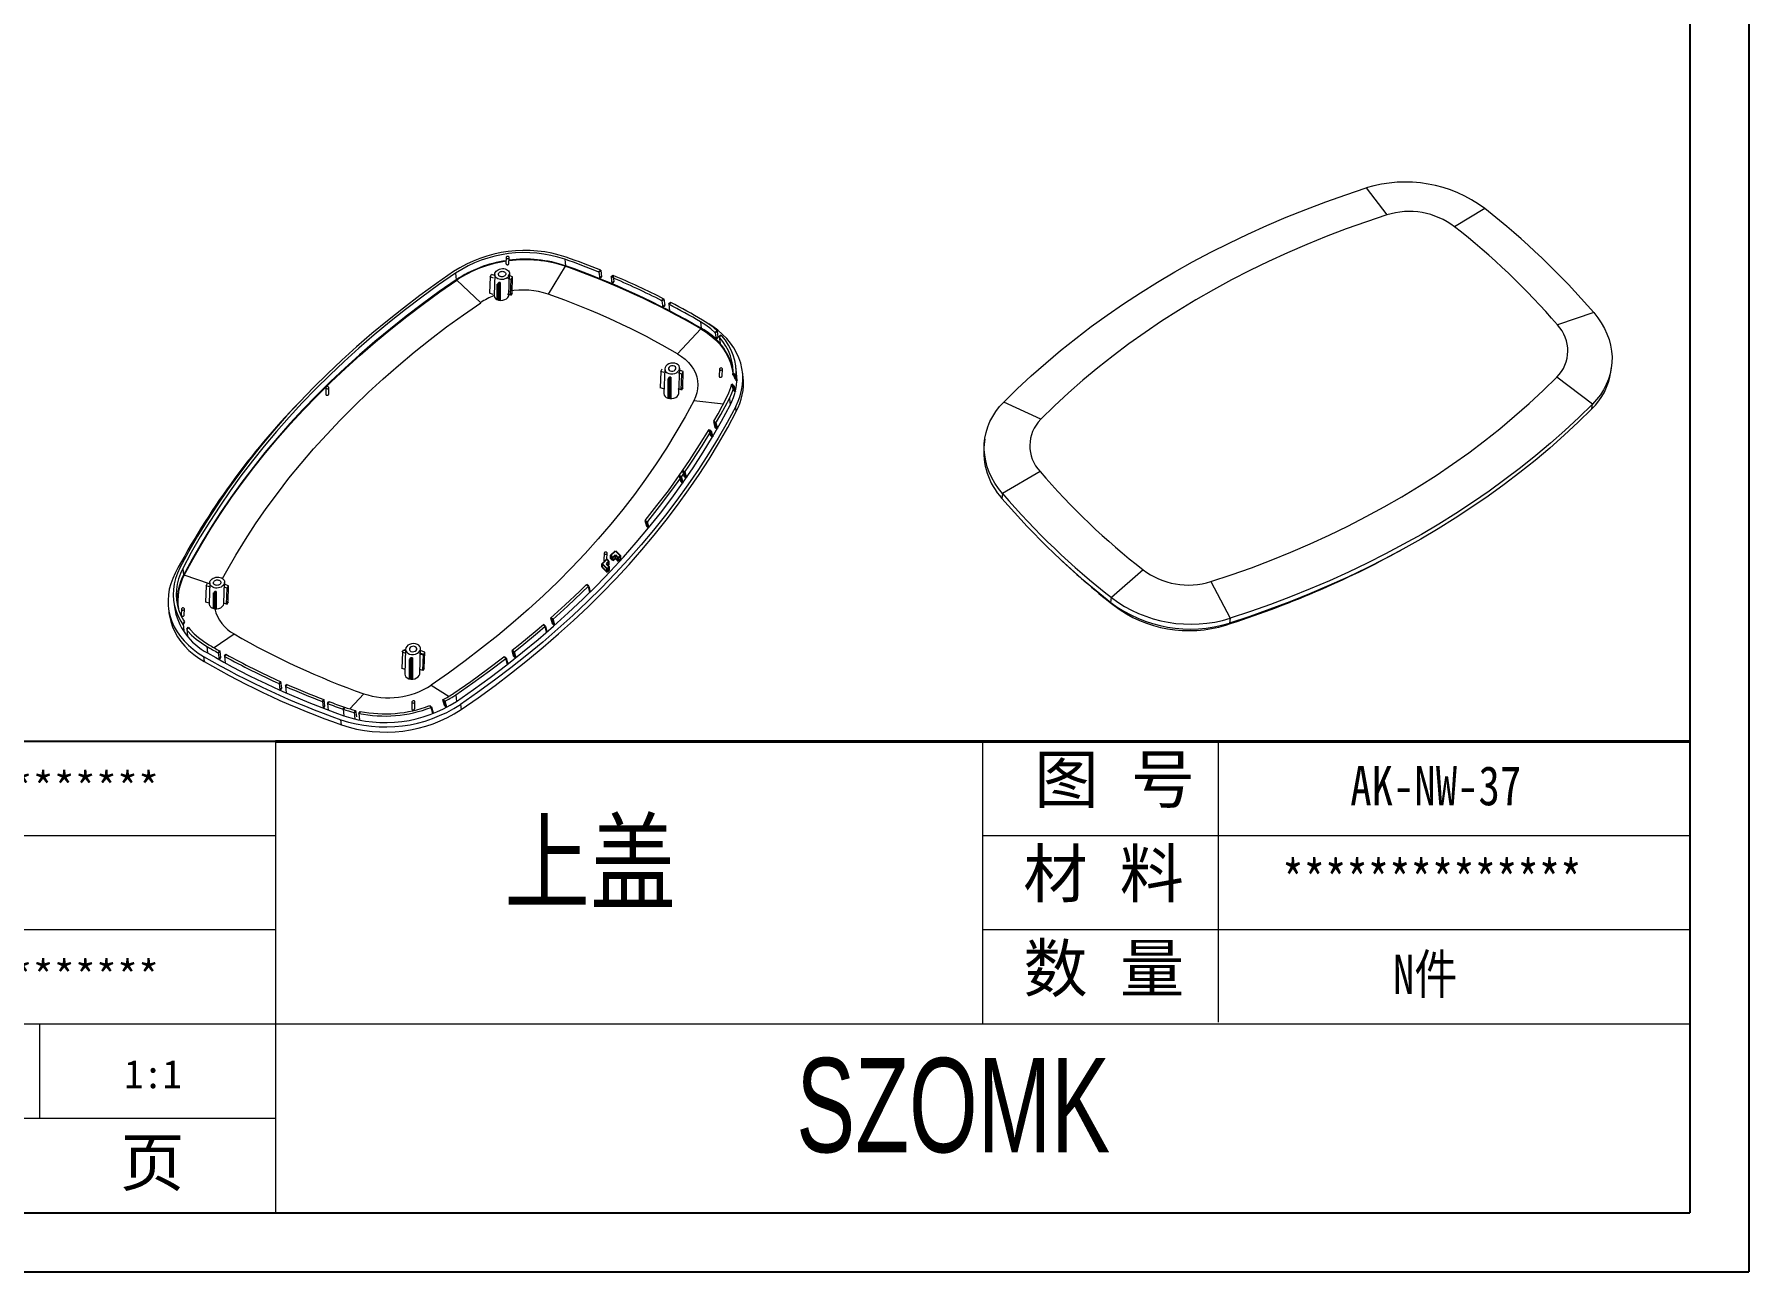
# Model space of a CAD drawing. Header units: inches. Extents: x 2104 to 4248, y 410 to 955.
# Drawn here: x 2402.1 to 2688.1, y 409.8 to 616.2 of the extents above; entities that cross this region are included whole.
import ezdxf

# ---------------------------------------------------------------- set-up
doc = ezdxf.new("R2010")
doc.units = ezdxf.units.IN
doc.layers.add('文字', color=81, linetype='Continuous')
doc.layers.add('粗实线', color=7, linetype='Continuous', lineweight=30)
doc.layers.add('细实线', color=3, linetype='Continuous', lineweight=9)
doc.styles.get("Standard").update_dxf_attribs({"font": 'txt', "bigfont": 'gbcbig.shx'})
doc.styles.add('宋体', font='', dxfattribs={"width": 0.8, "height": 3.5})
doc.styles.add('长仿宋', font='', dxfattribs={"width": 0.7, "height": 4})
doc.styles.get('宋体').set_extended_font_data('SimSun')
doc.styles.get('长仿宋').set_extended_font_data('SimSun')

msp = doc.modelspace()

# ---------------------------------------------------------------- linework, layer by layer
for p, q in [((2688.052, 822.657), (2688.052, 409.797)), ((2678.222, 812.827), (2678.222, 419.627)), ((2479.618, 574.813), (2479.379, 574.557)), ((2479.818, 574.813), (2479.579, 574.557)), ((2479.618, 574.813), (2479.818, 574.813)), ((2479.818, 571.894), (2479.818, 574.813)), ((2496.27, 576.557), (2496.599, 576.848)), ((2496.393, 575.498), (2496.722, 575.789)), ((2498.302, 575.717), (2498.63, 576.008)), ((2498.425, 574.658), (2498.753, 574.949)), ((2479.379, 571.948), (2479.379, 574.557)), ((2479.379, 574.557), (2479.579, 574.557)), ((2479.579, 571.897), (2479.579, 574.557)), ((2481.543, 572.687), (2481.776, 573.112)), ((2506.791, 571.769), (2507.119, 572.06)), ((2506.914, 570.709), (2507.242, 571)), ((2507.927, 571.184), (2508.256, 571.475)), ((2515.675, 566.437), (2516.004, 566.728)), ((2515.798, 565.378), (2516.127, 565.669)), ((2516.347, 565.733), (2516.675, 566.024)), ((2508.091, 559.028), (2507.851, 558.771)), ((2507.851, 555.497), (2507.851, 558.771)), ((2507.851, 558.771), (2508.051, 558.771)), ((2508.291, 559.028), (2508.051, 558.771)), ((2508.051, 555.456), (2508.051, 558.771)), ((2508.091, 559.028), (2508.291, 559.028)), ((2508.291, 555.444), (2508.291, 559.028)), ((2518.424, 557.891), (2518.709, 556.892)), ((2518.451, 557.862), (2518.746, 557.564)), ((2518.644, 559.635), (2519.009, 559.397)), ((2518.644, 559.635), (2518.972, 558.725)), ((2519.009, 559.397), (2519.264, 558.429)), ((2519.264, 558.429), (2519.057, 558.638)), ((2510.016, 556.901), (2510.249, 557.326)), ((2519.002, 556.596), (2518.709, 556.892)), ((2518.746, 557.564), (2519.002, 556.596)), ((2514.645, 550.307), (2514.94, 550.009)), ((2514.648, 550.305), (2514.903, 549.337)), ((2515.196, 549.041), (2514.903, 549.337)), ((2514.94, 550.009), (2515.196, 549.041)), ((2515.426, 551.668), (2515.725, 551.366)), ((2515.432, 551.661), (2515.688, 550.694)), ((2515.98, 550.398), (2515.688, 550.694)), ((2515.725, 551.366), (2515.98, 550.398)), ((2510.26, 543.468), (2510.555, 543.169)), ((2510.263, 543.465), (2510.518, 542.498)), ((2509.685, 542.626), (2509.98, 542.328)), ((2509.688, 542.624), (2509.944, 541.656)), ((2510.236, 541.36), (2509.944, 541.656)), ((2509.98, 542.328), (2510.236, 541.36)), ((2510.811, 542.202), (2510.518, 542.498)), ((2510.555, 543.169), (2510.811, 542.202)), ((2503.993, 535.132), (2504.288, 534.833)), ((2503.995, 535.129), (2504.251, 534.162)), ((2504.288, 534.833), (2504.543, 533.866)), ((2504.543, 533.866), (2504.251, 534.162)), ((2498.258, 529.324), (2499.027, 530.083)), ((2498.258, 528.778), (2498.258, 529.324)), ((2498.258, 529.324), (2498.609, 528.968)), ((2498.609, 528.968), (2499.027, 529.372)), ((2499.027, 530.083), (2499.859, 529.24)), ((2499.027, 528.825), (2499.027, 529.372)), ((2499.027, 529.372), (2499.503, 528.889)), ((2499.503, 528.889), (2499.859, 529.24)), ((2499.859, 528.694), (2499.859, 529.24)), ((2496.801, 527.885), (2497.593, 528.667)), ((2496.801, 527.338), (2496.801, 527.885)), ((2497.634, 527.042), (2496.801, 527.885)), ((2496.801, 527.338), (2497.634, 526.496)), ((2497.945, 528.312), (2497.508, 527.881)), ((2497.508, 527.881), (2497.989, 527.393)), ((2497.945, 528.312), (2497.593, 528.667)), ((2497.989, 527.393), (2497.634, 527.042)), ((2497.634, 526.496), (2497.634, 527.042)), ((2497.989, 526.847), (2497.634, 526.496)), ((2497.945, 527.765), (2497.781, 527.604)), ((2497.945, 527.765), (2497.945, 528.312)), ((2497.989, 526.847), (2497.989, 527.393)), ((2498.609, 528.422), (2498.258, 528.778)), ((2498.609, 528.422), (2498.609, 528.968)), ((2499.022, 528.83), (2498.609, 528.422)), ((2499.022, 528.83), (2499.503, 528.342)), ((2499.503, 528.342), (2499.503, 528.889)), ((2499.859, 528.694), (2499.503, 528.342)), ((2494.223, 524.442), (2494.223, 524.442)), ((2494.223, 524.442), (2494.518, 524.144)), ((2494.518, 524.144), (2494.773, 523.176)), ((2432.256, 523.285), (2432.017, 523.029)), ((2432.017, 520.419), (2432.017, 523.029)), ((2432.017, 523.029), (2432.217, 523.029)), ((2432.456, 523.285), (2432.217, 523.029)), ((2432.217, 520.369), (2432.217, 523.029)), ((2432.256, 523.285), (2432.456, 523.285)), ((2432.456, 520.366), (2432.456, 523.285)), ((2434.181, 521.159), (2434.414, 521.583)), ((2426.919, 517.865), (2427.163, 518.194)), ((2487.001, 517.8), (2487.295, 517.502)), ((2488.27, 518.898), (2488.565, 518.599)), ((2488.273, 518.895), (2488.528, 517.927)), ((2488.82, 517.631), (2488.528, 517.927)), ((2488.565, 518.599), (2488.82, 517.631)), ((2427.544, 516.989), (2427.788, 517.319)), ((2487.295, 517.502), (2487.551, 516.534)), ((2432.781, 513.044), (2433.025, 513.373)), ((2432.906, 511.965), (2433.151, 512.295)), ((2433.816, 512.471), (2434.061, 512.801)), ((2463.714, 513.566), (2464.026, 513.464)), ((2464.984, 512.203), (2464.744, 511.946)), ((2464.744, 508.679), (2464.744, 511.946)), ((2464.744, 511.946), (2464.944, 511.946)), ((2465.184, 512.203), (2464.944, 511.946)), ((2464.944, 508.649), (2464.944, 511.946)), ((2464.984, 512.203), (2465.184, 512.203)), ((2465.184, 508.65), (2465.184, 512.203)), ((2466.992, 512.722), (2466.354, 512.916)), ((2480.46, 512.433), (2480.755, 512.135)), ((2480.755, 512.135), (2481.01, 511.167)), ((2481.794, 513.49), (2482.089, 513.192)), ((2481.796, 513.488), (2482.052, 512.52)), ((2482.344, 512.224), (2482.052, 512.52)), ((2482.089, 513.192), (2482.344, 512.224)), ((2466.909, 510.076), (2467.142, 510.501)), ((2442.946, 507.919), (2443.191, 508.248)), ((2443.072, 506.84), (2443.316, 507.17)), ((2443.971, 507.461), (2444.216, 507.791)), ((2450.144, 504.917), (2450.389, 505.247)), ((2450.27, 503.838), (2450.514, 504.168)), ((2450.98, 504.6), (2451.224, 504.93)), ((2453.594, 503.641), (2453.839, 503.971)), ((2455.46, 503.113), (2455.704, 503.442)), ((2468.007, 504.258), (2468.302, 503.96)), ((2468.302, 503.96), (2468.557, 502.992)), ((2470.248, 505.269), (2470.543, 504.97)), ((2470.25, 505.266), (2470.506, 504.299)), ((2470.798, 504.003), (2470.506, 504.299)), ((2470.543, 504.97), (2470.798, 504.003)), ((2456.22, 502.946), (2456.465, 503.276)), ((2442.302, 498.267), (2324.342, 498.267)), ((2119.259, 419.627), (2678.222, 419.627)), ((2104.15, 409.797), (2688.052, 409.797))]:
    msp.add_line(p, q)
at = {"color": 7, "linetype": 'Continuous', "lineweight": 15}
for p, q in [((2624.248, 590.586), (2627.683, 586.096)), ((2644.039, 587.14), (2638.992, 584.127)), ((2480.8, 578.984), (2480.768, 577.99)), ((2481.266, 578.002), (2481.298, 579.003)), ((2490.587, 578.703), (2490.715, 577.606)), ((2472.359, 576.384), (2472.487, 575.287)), ((2472.568, 575.223), (2476.549, 571.451)), ((2478.123, 575.766), (2478.037, 573.033)), ((2478.888, 576.181), (2478.779, 572.702)), ((2481.27, 572.787), (2481.38, 576.276)), ((2481.543, 572.687), (2481.627, 575.333)), ((2481.776, 573.112), (2481.86, 575.758)), ((2490.654, 577.524), (2487.799, 572.882)), ((2496.27, 576.557), (2496.398, 575.46)), ((2496.594, 576.886), (2496.722, 575.789)), ((2498.302, 575.717), (2498.429, 574.62)), ((2498.626, 576.046), (2498.753, 574.949)), ((2478.783, 572.702), (2478.78, 572.626)), ((2507.115, 572.097), (2507.242, 571)), ((2506.791, 571.769), (2506.918, 570.672)), ((2507.927, 571.184), (2508.055, 570.087)), ((2662.201, 569.792), (2656.153, 567.735)), ((2513.27, 567.103), (2509.406, 562.926)), ((2513.224, 568.272), (2513.352, 567.175)), ((2515.675, 566.437), (2515.803, 565.34)), ((2515.999, 566.766), (2516.127, 565.669)), ((2516.347, 565.733), (2516.474, 564.636)), ((2509.611, 556.392), (2509.741, 560.519)), ((2519.225, 559.771), (2519.098, 560.868)), ((2665.053, 559.904), (2665.164, 560.713)), ((2506.595, 559.98), (2506.509, 557.247)), ((2507.249, 560.426), (2507.119, 556.299)), ((2510.016, 556.901), (2510.099, 559.548)), ((2510.249, 557.326), (2510.332, 559.972)), ((2516.368, 560.37), (2516.33, 559.175)), ((2516.83, 559.248), (2516.866, 560.389)), ((2520.318, 559.029), (2520.219, 559.886)), ((2661.994, 554.529), (2656.035, 559.013)), ((2450.735, 557.26), (2450.702, 556.218)), ((2451.199, 556.195), (2451.233, 557.278)), ((2518.028, 555.447), (2518.155, 554.35)), ((2569.984, 552), (2563.801, 554.866)), ((2519.183, 553.279), (2519.084, 554.137)), ((2661.882, 553.72), (2661.994, 554.529)), ((2560.631, 548.682), (2560.519, 547.873)), ((2569.866, 543.278), (2563.594, 539.603)), ((2563.594, 539.603), (2563.483, 538.794)), ((2497.131, 529.653), (2497.094, 528.492)), ((2497.597, 528.663), (2497.629, 529.672)), ((2426.862, 527.121), (2426.99, 526.024)), ((2587.026, 526.886), (2581.756, 522.254)), ((2430.76, 524.237), (2430.674, 521.504)), ((2431.348, 524.706), (2431.241, 521.307)), ((2433.73, 521.312), (2433.84, 524.801)), ((2434.181, 521.159), (2434.264, 523.805)), ((2434.414, 521.583), (2434.497, 524.229)), ((2598.336, 524.917), (2601.548, 518.809)), ((2424.462, 520.593), (2424.562, 519.736)), ((2425.328, 521.806), (2425.456, 520.709)), ((2581.644, 521.445), (2581.756, 522.254)), ((2426.633, 520.334), (2426.603, 519.362)), ((2426.919, 517.865), (2427.046, 516.768)), ((2427.099, 519.33), (2427.132, 520.353)), ((2601.548, 518.809), (2601.436, 518)), ((2427.544, 516.989), (2427.671, 515.892)), ((2430.343, 512.432), (2430.443, 511.575)), ((2430.873, 514.111), (2431, 513.014)), ((2432.781, 513.044), (2432.908, 511.946)), ((2433.024, 513.384), (2433.152, 512.287)), ((2433.816, 512.471), (2433.944, 511.374)), ((2463.488, 513.155), (2463.402, 510.422)), ((2464.031, 513.631), (2463.901, 509.504)), ((2466.393, 509.597), (2466.523, 513.724)), ((2466.909, 510.076), (2466.992, 512.722)), ((2467.142, 510.501), (2467.225, 513.147)), ((2442.946, 507.919), (2443.074, 506.822)), ((2443.189, 508.259), (2443.317, 507.162)), ((2443.971, 507.461), (2444.099, 506.364)), ((2450.144, 504.917), (2450.272, 503.82)), ((2450.387, 505.257), (2450.515, 504.16)), ((2450.98, 504.6), (2451.107, 503.503)), ((2453.594, 503.641), (2453.722, 502.544)), ((2455.698, 503.446), (2455.826, 502.349)), ((2465.083, 504.84), (2465.046, 503.665)), ((2465.545, 503.698), (2465.581, 504.859)), ((2472.391, 506.033), (2472.519, 504.936)), ((2473.169, 504.422), (2473.269, 503.564)), ((2453.332, 501.027), (2453.233, 501.885)), ((2455.46, 503.113), (2455.587, 502.015)), ((2456.22, 502.946), (2456.348, 501.849))]:
    msp.add_line(p, q, dxfattribs=at)
at = {"color": 8, "linetype": 'Continuous', "lineweight": 15}
for p, q in [((2478.705, 575.563), (2478.123, 575.766)), ((2478.931, 575.974), (2478.348, 576.177)), ((2481.627, 575.333), (2481.044, 575.536)), ((2481.86, 575.758), (2481.117, 576.016)), ((2478.627, 572.844), (2478.044, 573.046)), ((2481.543, 572.687), (2481.018, 572.87)), ((2507.177, 559.778), (2506.595, 559.98)), ((2510.099, 559.548), (2509.516, 559.75)), ((2510.332, 559.972), (2509.589, 560.23)), ((2507.099, 557.058), (2506.516, 557.261)), ((2510.016, 556.901), (2509.49, 557.084)), ((2517.029, 554.542), (2512.085, 555.075)), ((2431.343, 524.524), (2427.105, 525.997)), ((2431.343, 524.035), (2430.76, 524.237)), ((2434.264, 523.805), (2433.739, 523.987)), ((2434.497, 524.229), (2433.755, 524.487)), ((2431.264, 521.315), (2430.681, 521.518)), ((2434.181, 521.159), (2433.656, 521.341)), ((2582.189, 520.919), (2582.204, 521.023)), ((2600.85, 517.671), (2600.872, 517.829)), ((2435.434, 516.182), (2432.12, 513.872)), ((2464.071, 512.952), (2463.488, 513.155)), ((2467.225, 513.147), (2466.482, 513.405)), ((2463.992, 510.233), (2463.409, 510.435)), ((2466.909, 510.076), (2466.383, 510.259)), ((2457.041, 506.226), (2454.703, 503.689)), ((2468.292, 507.658), (2471.276, 505.783))]:
    msp.add_line(p, q, dxfattribs=at)
at = {"color": 7, "linetype": 'Continuous', "lineweight": 15, "flags": 128}
for points in [[(2563.801, 554.866), (2566.061, 557.081), (2568.392, 559.252), (2570.792, 561.377), (2573.26, 563.454), (2575.796, 565.484), (2578.397, 567.464), (2581.062, 569.393), (2583.79, 571.272), (2586.579, 573.097), (2589.428, 574.87), (2592.335, 576.587), (2595.298, 578.25), (2598.317, 579.856), (2601.389, 581.406), (2604.513, 582.897), (2607.687, 584.329), (2610.91, 585.703), (2614.179, 587.015), (2617.493, 588.267), (2620.85, 589.458), (2624.248, 590.586)], [(2627.683, 586.096), (2624.278, 584.964), (2620.917, 583.766), (2617.601, 582.504), (2614.332, 581.177), (2611.113, 579.788), (2607.946, 578.335), (2604.831, 576.822), (2601.772, 575.248), (2598.77, 573.613), (2595.826, 571.921), (2592.943, 570.17), (2590.122, 568.363), (2587.364, 566.5), (2584.673, 564.583), (2582.048, 562.612), (2579.492, 560.589), (2577.006, 558.515), (2574.592, 556.392), (2572.251, 554.219), (2569.984, 552)], [(2481.193, 579.15), (2481.104, 579.173), (2481.007, 579.17), (2480.916, 579.14), (2480.846, 579.087), (2480.806, 579.02), (2480.803, 578.949), (2480.838, 578.885), (2480.905, 578.838), (2480.994, 578.814), (2481.091, 578.817), (2481.182, 578.847), (2481.252, 578.9), (2481.292, 578.967), (2481.295, 579.038), (2481.26, 579.102), (2481.193, 579.15)], [(2472.034, 576.641), (2469.185, 574.657), (2466.396, 572.628), (2463.666, 570.556), (2460.999, 568.442), (2458.395, 566.287), (2455.856, 564.092), (2453.383, 561.858), (2450.978, 559.587), (2448.642, 557.28), (2446.376, 554.937), (2444.181, 552.56), (2442.059, 550.151), (2440.01, 547.711), (2438.037, 545.241), (2436.139, 542.743), (2434.318, 540.217), (2432.574, 537.665), (2430.91, 535.089), (2429.325, 532.489), (2427.821, 529.868), (2426.398, 527.227)], [(2472.359, 576.384), (2469.519, 574.406), (2466.738, 572.383), (2464.017, 570.318), (2461.358, 568.21), (2458.762, 566.062), (2456.231, 563.873), (2453.765, 561.646), (2451.368, 559.382), (2449.038, 557.081), (2446.779, 554.746), (2444.591, 552.377), (2442.475, 549.975), (2440.433, 547.542), (2438.465, 545.08), (2436.573, 542.589), (2434.758, 540.071), (2433.02, 537.527), (2431.36, 534.958), (2429.78, 532.367), (2428.281, 529.754), (2426.862, 527.121)], [(2472.487, 575.287), (2469.647, 573.309), (2466.865, 571.286), (2464.144, 569.221), (2461.485, 567.113), (2458.889, 564.964), (2456.358, 562.776), (2453.893, 560.549), (2451.495, 558.285), (2449.166, 555.984), (2446.907, 553.649), (2444.719, 551.279), (2442.603, 548.878), (2440.561, 546.445), (2438.593, 543.983), (2436.701, 541.492), (2434.885, 538.973), (2433.147, 536.429), (2431.488, 533.861), (2429.908, 531.27), (2428.408, 528.657), (2426.99, 526.024)], [(2427.105, 525.997), (2428.523, 528.628), (2430.021, 531.239), (2431.6, 533.829), (2433.258, 536.395), (2434.994, 538.937), (2436.809, 541.453), (2438.699, 543.942), (2440.666, 546.403), (2442.706, 548.834), (2444.82, 551.234), (2447.007, 553.601), (2449.264, 555.935), (2451.592, 558.234), (2453.988, 560.496), (2456.451, 562.722), (2458.98, 564.908), (2461.574, 567.055), (2464.231, 569.161), (2466.95, 571.225), (2469.73, 573.246), (2472.568, 575.223)], [(2478.115, 575.752), (2478.348, 576.177)], [(2481.627, 575.333), (2481.86, 575.758)], [(2478.78, 572.626), (2478.847, 572.379), (2479.007, 572.161), (2479.248, 571.988), (2479.551, 571.876), (2479.891, 571.832), (2480.242, 571.86), (2480.576, 571.958), (2480.865, 572.118), (2481.088, 572.328), (2481.227, 572.57), (2481.27, 572.789)], [(2433.489, 525.415), (2434.191, 526.694), (2435.713, 529.333), (2437.32, 531.949), (2439.011, 534.541), (2440.785, 537.106), (2442.641, 539.644), (2444.579, 542.152), (2446.596, 544.63), (2448.692, 547.075), (2450.865, 549.487), (2453.114, 551.864), (2455.438, 554.204), (2457.836, 556.507), (2460.305, 558.77), (2462.845, 560.992), (2465.454, 563.173), (2468.131, 565.31), (2470.873, 567.403), (2473.679, 569.45), (2476.549, 571.451)], [(2662.201, 569.792), (2662.873, 568.944), (2663.467, 568.067), (2663.98, 567.164), (2664.409, 566.24), (2664.753, 565.299), (2665.009, 564.348), (2665.176, 563.39), (2665.253, 562.43), (2665.24, 561.474), (2665.137, 560.526), (2664.944, 559.592), (2664.663, 558.676), (2664.294, 557.782), (2663.841, 556.917), (2663.304, 556.083), (2662.688, 555.286), (2661.994, 554.529)], [(2515.675, 566.437), (2514.928, 567.097), (2514.109, 567.71), (2513.224, 568.272)], [(2513.27, 567.103), (2514.148, 566.545), (2514.961, 565.937), (2515.702, 565.282), (2516.368, 564.583), (2516.955, 563.846), (2517.46, 563.073), (2517.879, 562.27), (2518.211, 561.441), (2518.452, 560.591), (2518.602, 559.725), (2518.634, 559.385)], [(2516.08, 566.671), (2515.31, 567.352), (2514.466, 567.984), (2513.553, 568.563)], [(2519.084, 554.137), (2519.498, 555.022), (2519.826, 555.922), (2520.066, 556.832), (2520.217, 557.748), (2520.279, 558.664), (2520.249, 559.576), (2520.13, 560.479), (2519.921, 561.368), (2519.624, 562.24), (2519.24, 563.089), (2518.771, 563.91), (2518.219, 564.701), (2517.588, 565.456), (2516.88, 566.172), (2516.1, 566.845), (2515.251, 567.471), (2514.588, 567.898)], [(2518.634, 559.385), (2518.656, 559.954), (2518.598, 560.837), (2518.447, 561.709), (2518.203, 562.566), (2517.869, 563.401), (2517.447, 564.211), (2516.938, 564.99), (2516.347, 565.733)], [(2519.111, 559.011), (2519.119, 559.068), (2519.155, 559.985), (2519.094, 560.896), (2518.938, 561.795), (2518.687, 562.679), (2518.343, 563.54), (2517.907, 564.375), (2517.383, 565.178), (2516.773, 565.945), (2516.672, 566.05)], [(2509.215, 561.253), (2508.914, 561.35), (2508.582, 561.382), (2508.244, 561.347), (2507.924, 561.247), (2507.646, 561.09), (2507.431, 560.887), (2507.296, 560.653), (2507.249, 560.406), (2507.295, 560.163), (2507.429, 559.944), (2507.643, 559.764), (2507.92, 559.636), (2508.239, 559.571), (2508.578, 559.572), (2508.91, 559.64), (2509.212, 559.77), (2509.46, 559.952), (2509.637, 560.173), (2509.729, 560.415), (2509.73, 560.663), (2509.639, 560.896), (2509.463, 561.097), (2509.215, 561.253)], [(2508.855, 560.863), (2508.633, 560.923), (2508.39, 560.914), (2508.163, 560.838), (2507.987, 560.707), (2507.887, 560.54), (2507.881, 560.363), (2507.968, 560.202), (2508.135, 560.083), (2508.357, 560.023), (2508.6, 560.031), (2508.827, 560.107), (2509.003, 560.238), (2509.102, 560.405), (2509.109, 560.583), (2509.022, 560.743), (2508.855, 560.863)], [(2509.406, 562.926), (2510.073, 562.495), (2510.677, 562.016), (2511.211, 561.495), (2511.673, 560.936), (2512.056, 560.343), (2512.359, 559.723), (2512.579, 559.08), (2512.713, 558.42), (2512.76, 557.749), (2512.72, 557.073), (2512.593, 556.398), (2512.381, 555.73), (2512.085, 555.075)], [(2516.761, 560.536), (2516.673, 560.56), (2516.575, 560.556), (2516.485, 560.526), (2516.414, 560.473), (2516.374, 560.406), (2516.372, 560.336), (2516.406, 560.271), (2516.473, 560.224), (2516.562, 560.2), (2516.659, 560.203), (2516.75, 560.233), (2516.821, 560.286), (2516.86, 560.353), (2516.863, 560.424), (2516.828, 560.488), (2516.761, 560.536)], [(2506.588, 559.967), (2506.821, 560.391)], [(2510.099, 559.548), (2510.332, 559.972)], [(2517.563, 555.553), (2517.963, 556.414), (2518.274, 557.289), (2518.424, 557.891)], [(2598.336, 524.917), (2601.741, 526.049), (2605.102, 527.247), (2608.418, 528.509), (2611.686, 529.836), (2614.905, 531.225), (2618.073, 532.677), (2621.187, 534.191), (2624.247, 535.765), (2627.249, 537.399), (2630.193, 539.092), (2633.076, 540.843), (2635.897, 542.65), (2638.654, 544.513), (2641.346, 546.43), (2643.971, 548.401), (2646.527, 550.424), (2649.013, 552.498), (2651.427, 554.621), (2653.768, 556.794), (2656.035, 559.013)], [(2451.128, 557.425), (2451.039, 557.449), (2450.942, 557.445), (2450.851, 557.415), (2450.781, 557.363), (2450.741, 557.296), (2450.738, 557.225), (2450.773, 557.161), (2450.84, 557.113), (2450.929, 557.089), (2451.026, 557.092), (2451.117, 557.123), (2451.187, 557.175), (2451.227, 557.242), (2451.23, 557.313), (2451.195, 557.377), (2451.128, 557.425)], [(2512.085, 555.075), (2510.649, 552.415), (2509.127, 549.775), (2507.52, 547.159), (2505.829, 544.568), (2504.055, 542.002), (2502.199, 539.465), (2500.262, 536.956), (2498.245, 534.479), (2496.149, 532.033), (2493.976, 529.621), (2491.726, 527.244), (2489.402, 524.904), (2487.005, 522.602), (2484.535, 520.339), (2481.995, 518.116), (2479.386, 515.935), (2476.71, 513.798), (2473.967, 511.705), (2471.161, 509.658), (2468.292, 507.658)], [(2507.119, 556.298), (2507.119, 556.279), (2507.165, 556.036), (2507.299, 555.817), (2507.513, 555.637), (2507.79, 555.509), (2508.109, 555.444), (2508.448, 555.445), (2508.78, 555.513), (2509.082, 555.643), (2509.33, 555.825), (2509.507, 556.046), (2509.599, 556.288), (2509.611, 556.393)], [(2515.426, 551.668), (2516.145, 552.92), (2517.563, 555.553)], [(2515.742, 551.302), (2516.605, 552.805), (2518.028, 555.447)], [(2518.028, 555.447), (2518.44, 556.334), (2518.761, 557.237), (2518.795, 557.377)], [(2563.594, 539.603), (2562.923, 540.45), (2562.329, 541.328), (2561.816, 542.231), (2561.386, 543.155), (2561.043, 544.095), (2560.787, 545.047), (2560.62, 546.005), (2560.542, 546.965), (2560.555, 547.921), (2560.659, 548.869), (2560.851, 549.803), (2561.133, 550.719), (2561.501, 551.612), (2561.955, 552.478), (2562.491, 553.312), (2563.108, 554.109), (2563.801, 554.866)], [(2472.519, 504.936), (2475.368, 506.92), (2478.158, 508.949), (2480.887, 511.02), (2483.554, 513.134), (2486.158, 515.29), (2488.697, 517.485), (2491.17, 519.718), (2493.575, 521.99), (2495.911, 524.297), (2498.177, 526.64), (2500.372, 529.016), (2502.494, 531.425), (2504.543, 533.866), (2506.517, 536.336), (2508.415, 538.834), (2510.236, 541.36), (2511.979, 543.912), (2513.643, 546.488), (2515.228, 549.087), (2516.732, 551.708), (2518.155, 554.35)], [(2519.084, 554.137), (2517.652, 551.479), (2516.139, 548.842), (2514.544, 546.227), (2512.87, 543.635), (2511.116, 541.068), (2509.284, 538.527), (2507.374, 536.013), (2505.388, 533.528), (2503.327, 531.073), (2501.192, 528.649), (2498.984, 526.258), (2496.704, 523.901), (2494.354, 521.579), (2491.934, 519.294), (2489.446, 517.047), (2486.892, 514.838), (2484.272, 512.67), (2481.588, 510.543), (2478.842, 508.459), (2476.035, 506.418), (2473.169, 504.422)], [(2473.269, 503.564), (2476.135, 505.561), (2478.942, 507.601), (2481.688, 509.686), (2484.371, 511.813), (2486.991, 513.981), (2489.546, 516.19), (2492.033, 518.437), (2494.453, 520.722), (2496.804, 523.044), (2499.084, 525.401), (2501.292, 527.792), (2503.427, 530.215), (2505.488, 532.67), (2507.474, 535.156), (2509.383, 537.669), (2511.216, 540.211), (2512.969, 542.778), (2514.644, 545.37), (2516.238, 547.985), (2517.752, 550.622), (2519.183, 553.279)], [(2661.882, 553.72), (2659.623, 551.504), (2657.292, 549.333), (2654.892, 547.209), (2652.423, 545.131), (2649.888, 543.102), (2647.287, 541.122), (2644.622, 539.192), (2641.894, 537.314), (2639.105, 535.488), (2636.256, 533.716), (2633.349, 531.998), (2630.385, 530.336), (2627.367, 528.729), (2624.294, 527.18), (2621.171, 525.689), (2617.996, 524.256), (2614.774, 522.883), (2611.505, 521.57), (2608.191, 520.318), (2604.834, 519.128), (2601.436, 518)], [(2661.994, 554.529), (2659.734, 552.313), (2657.404, 550.143), (2655.003, 548.018), (2652.535, 545.94), (2650, 543.911), (2647.399, 541.931), (2644.734, 540.001), (2642.006, 538.123), (2639.217, 536.297), (2636.368, 534.525), (2633.461, 532.807), (2630.497, 531.145), (2627.478, 529.538), (2624.406, 527.989), (2621.282, 526.498), (2618.108, 525.065), (2614.886, 523.692), (2611.617, 522.379), (2608.303, 521.127), (2604.946, 519.937), (2601.548, 518.809)], [(2503.993, 535.132), (2505.96, 537.594), (2507.853, 540.085), (2509.668, 542.603), (2511.406, 545.147), (2513.065, 547.716), (2514.645, 550.307)], [(2504.292, 534.816), (2504.415, 534.963), (2506.389, 537.433), (2508.287, 539.931), (2510.108, 542.457), (2511.851, 545.009), (2513.516, 547.585), (2514.956, 549.948)], [(2497.524, 529.819), (2497.435, 529.843), (2497.338, 529.839), (2497.247, 529.809), (2497.177, 529.756), (2497.137, 529.69), (2497.134, 529.619), (2497.169, 529.554), (2497.236, 529.507), (2497.325, 529.483), (2497.422, 529.486), (2497.513, 529.516), (2497.583, 529.569), (2497.623, 529.636), (2497.626, 529.707), (2497.591, 529.771), (2497.524, 529.819)], [(2425.597, 526.343), (2425.183, 525.458), (2424.855, 524.558), (2424.614, 523.648), (2424.463, 522.732), (2424.402, 521.816), (2424.431, 520.904), (2424.551, 520.001), (2424.76, 519.111), (2425.057, 518.24), (2425.441, 517.391), (2425.91, 516.569), (2426.462, 515.779), (2427.093, 515.024), (2427.801, 514.308), (2428.581, 513.635), (2429.43, 513.009), (2430.343, 512.432)], [(2426.398, 527.227), (2425.986, 526.34), (2425.665, 525.437), (2425.438, 524.524), (2425.307, 523.606), (2425.271, 522.689), (2425.331, 521.778), (2425.487, 520.879), (2425.738, 519.995), (2426.083, 519.134), (2426.518, 518.299), (2426.944, 517.647)], [(2426.862, 527.121), (2426.462, 526.26), (2426.152, 525.385), (2425.932, 524.499), (2425.804, 523.61), (2425.769, 522.72), (2425.828, 521.837), (2425.979, 520.964), (2426.223, 520.108), (2426.556, 519.273), (2426.979, 518.463), (2427.159, 518.188)], [(2430.753, 524.224), (2430.986, 524.648)], [(2434.264, 523.805), (2434.497, 524.229)], [(2488.195, 518.801), (2490.66, 521.028), (2493.058, 523.292), (2494.223, 524.442)], [(2488.395, 518.431), (2488.57, 518.582), (2491.042, 520.816), (2493.447, 523.087), (2494.518, 524.144)], [(2427.026, 520.499), (2426.938, 520.523), (2426.841, 520.52), (2426.75, 520.49), (2426.679, 520.437), (2426.639, 520.37), (2426.637, 520.299), (2426.672, 520.235), (2426.738, 520.188), (2426.827, 520.164), (2426.924, 520.167), (2427.015, 520.197), (2427.086, 520.25), (2427.125, 520.317), (2427.128, 520.388), (2427.093, 520.452), (2427.026, 520.499)], [(2432.181, 520.37), (2432.53, 520.362), (2432.876, 520.426), (2433.19, 520.557), (2433.449, 520.745), (2433.63, 520.973), (2433.721, 521.225), (2433.73, 521.314)], [(2424.562, 519.736), (2424.65, 519.144), (2424.859, 518.254), (2425.157, 517.383), (2425.541, 516.534), (2426.01, 515.712), (2426.562, 514.922), (2427.193, 514.167), (2427.9, 513.451), (2428.681, 512.778), (2429.53, 512.152), (2430.443, 511.575)], [(2481.803, 513.461), (2483.068, 514.464), (2485.664, 516.612), (2487.018, 517.783)], [(2427.56, 516.846), (2427.653, 516.729), (2428.345, 516.003), (2429.116, 515.322), (2429.96, 514.69), (2430.873, 514.111)], [(2427.783, 517.313), (2428.079, 516.941), (2428.751, 516.237), (2429.498, 515.577), (2430.316, 514.964), (2431.202, 514.402)], [(2482.093, 513.175), (2483.427, 514.232), (2486.031, 516.387), (2487.3, 517.484)], [(2463.481, 513.141), (2463.714, 513.566)], [(2465.997, 514.457), (2465.696, 514.555), (2465.364, 514.587), (2465.026, 514.552), (2464.706, 514.452), (2464.428, 514.295), (2464.214, 514.092), (2464.078, 513.858), (2464.031, 513.61), (2464.077, 513.368), (2464.211, 513.149), (2464.425, 512.969), (2464.702, 512.841), (2465.021, 512.775), (2465.36, 512.777), (2465.692, 512.845), (2465.994, 512.975), (2466.242, 513.157), (2466.419, 513.377), (2466.511, 513.62), (2466.512, 513.867), (2466.421, 514.1), (2466.245, 514.302), (2465.997, 514.457)], [(2465.637, 514.067), (2465.415, 514.127), (2465.172, 514.119), (2464.945, 514.043), (2464.769, 513.912), (2464.67, 513.745), (2464.663, 513.567), (2464.75, 513.407), (2464.917, 513.287), (2465.139, 513.228), (2465.382, 513.236), (2465.609, 513.312), (2465.785, 513.443), (2465.885, 513.61), (2465.891, 513.788), (2465.804, 513.948), (2465.637, 514.067)], [(2466.992, 512.722), (2467.225, 513.147)], [(2472.066, 506.29), (2474.907, 508.268), (2477.688, 510.291), (2480.409, 512.356), (2480.48, 512.413)], [(2472.391, 506.033), (2475.24, 508.017), (2478.03, 510.046), (2480.759, 512.118)], [(2463.901, 509.503), (2463.901, 509.483), (2463.947, 509.241), (2464.081, 509.022), (2464.295, 508.842), (2464.572, 508.714), (2464.891, 508.648), (2465.23, 508.65), (2465.562, 508.718), (2465.864, 508.848), (2466.112, 509.03), (2466.289, 509.25), (2466.381, 509.493), (2466.393, 509.598)], [(2465.476, 505.005), (2465.387, 505.029), (2465.29, 505.026), (2465.199, 504.995), (2465.129, 504.943), (2465.089, 504.876), (2465.086, 504.805), (2465.121, 504.741), (2465.188, 504.693), (2465.277, 504.669), (2465.374, 504.673), (2465.465, 504.703), (2465.535, 504.756), (2465.575, 504.822), (2465.578, 504.893), (2465.543, 504.957), (2465.476, 505.005)]]:
    msp.add_lwpolyline(points, dxfattribs=at)
at = {"color": 7, "linetype": 'Continuous', "lineweight": 15}
for centre, radius, start, end in [((2630.78, 569.54), 22.036, 53.00711, 107.24383), ((2631.415, 574.067), 12.595, 53.01436, 107.23657), ((2565.311, 486.542), 127.743, 40.66956, 51.95309), ((2564.603, 489.074), 120.702, 40.66956, 51.95309), ((2483.893, 558.508), 21.666, 71.32123, 123.18324), ((2483.859, 558.8), 21.01, 71.32123, 123.18324), ((2483.673, 558.421), 20.238, 98.21027, 123.55437), ((2483.666, 558.491), 20.078, 98.26295, 123.55531), ((2484.049, 558.147), 20.472, 71.17842, 97.77438), ((2484.052, 558.012), 20.696, 71.22102, 97.68977), ((2446.272, 452.757), 133.516, 68.00795, 70.61508), ((2446.352, 452.619), 134.012, 67.97921, 70.61508), ((2446.379, 451.694), 133.392, 59.90343, 70.61508), ((2446.399, 451.66), 133.516, 59.90343, 70.61508), ((2446.272, 452.757), 133.516, 63.04615, 67.06462), ((2446.352, 452.619), 134.012, 63.03474, 67.03912), ((2483, 561.913), 11.515, 111.50161, 124.07546), ((2483.671, 560.711), 12.853, 71.2634, 100.68827), ((2445.501, 452.667), 127.44, 59.90343, 70.61508), ((2446.272, 452.757), 133.516, 59.90343, 62.49746), ((2446.352, 452.619), 134.012, 59.90343, 62.48801), ((2508.55, 558.013), 10.344, 12.54387, 62.33918), ((2651.656, 563.434), 6.223, 314.72604, 43.71967), ((2509.92, 558.792), 9.357, 331.65912, 6.00722), ((2510.552, 557.97), 9.823, 331.47699, 6.18936), ((2654.326, 561.498), 10.844, 314.16906, 351.54481), ((2536.405, 467.658), 125.389, 135.97308, 152.09359), ((2574.363, 547.579), 6.223, 134.72604, 223.71967), ((2572.02, 546.604), 11.571, 173.70188, 222.45057), ((2661.416, 621.939), 120.702, 220.66956, 231.95309), ((2660.373, 622.043), 127.743, 220.66956, 231.95309), ((2660.485, 622.852), 127.743, 220.66956, 231.95309), ((2663.386, 624.291), 131.448, 226.18855, 231.85127), ((2550.956, 674.642), 164.71, 287.63299, 298.70802), ((2594.604, 536.946), 12.595, 233.01436, 287.23657), ((2435.04, 521.693), 9.141, 151.71908, 182.35275), ((2434.989, 521.738), 8.961, 151.62147, 188.59203), ((2435.875, 522.372), 10.551, 189.06875, 242.48438), ((2594.904, 539.045), 22.036, 233.00711, 287.24383), ((2595.015, 539.854), 22.036, 233.00711, 287.24383), ((2594.695, 537.537), 20.797, 233.03647, 287.21447), ((2438.441, 521.875), 6.438, 193.52449, 242.15868), ((2499.34, 626.441), 127.44, 239.90343, 250.61508), ((2498.042, 629.235), 135.004, 239.90343, 250.61508), ((2498.074, 630.055), 134.012, 239.90343, 240.8429), ((2498.202, 628.958), 134.012, 239.90343, 250.61508), ((2498.154, 629.917), 133.516, 239.90343, 240.8016), ((2498.074, 630.055), 134.012, 241.34846, 245.7098), ((2498.154, 629.917), 133.516, 241.3093, 245.68836), ((2498.142, 628.378), 135.004, 239.90343, 250.61508), ((2498.074, 630.055), 134.012, 246.18962, 249.04414), ((2498.154, 629.917), 133.516, 246.17007, 249.03558), ((2461.196, 518.495), 12.954, 251.29107, 303.2134), ((2460.567, 523.874), 21.01, 297.47095, 303.18324), ((2498.074, 630.055), 134.012, 249.42612, 250.61508), ((2498.154, 629.917), 133.516, 249.41901, 250.61508), ((2460.595, 523.629), 22.957, 251.29426, 303.21021), ((2460.695, 522.772), 22.957, 251.29426, 303.21021), ((2460.533, 524.166), 21.666, 251.32123, 256.46208), ((2460.661, 523.069), 21.666, 251.32123, 303.18324), ((2460.567, 523.874), 21.01, 251.32123, 256.60375), ((2460.533, 524.166), 21.666, 258.52199, 291.02577), ((2460.567, 523.874), 21.01, 258.72583, 290.80806), ((2460.533, 524.166), 21.666, 297.52904, 303.18324)]:
    msp.add_arc(centre, radius, start, end, dxfattribs=at)
for points, knots in [([(2480.769, 577.99), (2480.769, 577.981), (2480.769, 577.96), (2480.777, 577.928), (2480.791, 577.897), (2480.812, 577.868), (2480.838, 577.843), (2480.869, 577.821), (2480.903, 577.805), (2480.941, 577.794), (2480.981, 577.788), (2481.022, 577.787), (2481.062, 577.793), (2481.101, 577.803), (2481.138, 577.819), (2481.172, 577.839), (2481.202, 577.863), (2481.226, 577.89), (2481.246, 577.921), (2481.259, 577.953), (2481.266, 577.98), (2481.266, 577.997), (2481.266, 578.002)], [0, 0, 0, 0, 0.043557, 0.0963318, 0.1487396, 0.2008365, 0.2527106, 0.3044726, 0.3562348, 0.4079962, 0.459756, 0.5115136, 0.5632688, 0.6150214, 0.6667718, 0.7185202, 0.7702674, 0.8220141, 0.8737611, 0.925509, 0.9772587, 1, 1, 1, 1]), ([(2480.854, 577.008), (2480.721, 577.07), (2480.569, 577.111), (2480.251, 577.146), (2480.085, 577.14), (2479.764, 577.082), (2479.608, 577.031), (2479.332, 576.889), (2479.211, 576.799), (2479.023, 576.595), (2478.955, 576.481), (2478.883, 576.245), (2478.878, 576.124), (2478.933, 575.893), (2478.992, 575.783), (2479.166, 575.592), (2479.28, 575.51), (2479.547, 575.387), (2479.698, 575.346), (2480.016, 575.311), (2480.183, 575.317), (2480.504, 575.374), (2480.659, 575.426), (2480.936, 575.568), (2481.056, 575.658), (2481.245, 575.862), (2481.313, 575.976), (2481.385, 576.211), (2481.39, 576.333), (2481.335, 576.564), (2481.275, 576.674), (2481.102, 576.865), (2480.988, 576.947), (2480.854, 577.008)], [0, 0, 0, 0, 0.0625, 0.0625, 0.125, 0.125, 0.1875, 0.1875, 0.25, 0.25, 0.3125, 0.3125, 0.375, 0.375, 0.4375, 0.4375, 0.5, 0.5, 0.5625, 0.5625, 0.625, 0.625, 0.6875, 0.6875, 0.75, 0.75, 0.8125, 0.8125, 0.875, 0.875, 0.9375, 0.9375, 1, 1, 1, 1]), ([(2480.494, 576.618), (2480.427, 576.649), (2480.351, 576.669), (2480.193, 576.687), (2480.109, 576.684), (2479.949, 576.655), (2479.871, 576.629), (2479.733, 576.559), (2479.673, 576.514), (2479.578, 576.412), (2479.544, 576.354), (2479.508, 576.237), (2479.506, 576.176), (2479.533, 576.06), (2479.563, 576.006), (2479.65, 575.91), (2479.707, 575.869), (2479.84, 575.808), (2479.916, 575.787), (2480.075, 575.77), (2480.158, 575.773), (2480.319, 575.801), (2480.396, 575.827), (2480.535, 575.898), (2480.595, 575.943), (2480.689, 576.045), (2480.723, 576.102), (2480.759, 576.22), (2480.762, 576.28), (2480.734, 576.396), (2480.705, 576.451), (2480.618, 576.547), (2480.561, 576.588), (2480.494, 576.618)], [0, 0, 0, 0, 0.0625, 0.0625, 0.125, 0.125, 0.1875, 0.1875, 0.25, 0.25, 0.3125, 0.3125, 0.375, 0.375, 0.4375, 0.4375, 0.5, 0.5, 0.5625, 0.5625, 0.625, 0.625, 0.6875, 0.6875, 0.75, 0.75, 0.8125, 0.8125, 0.875, 0.875, 0.9375, 0.9375, 1, 1, 1, 1]), ([(2516.331, 559.175), (2516.331, 559.175), (2516.329, 559.164), (2516.332, 559.145), (2516.341, 559.117), (2516.356, 559.093), (2516.383, 559.064), (2516.422, 559.041), (2516.468, 559.028), (2516.507, 559.023), (2516.547, 559.023), (2516.589, 559.029), (2516.63, 559.039), (2516.67, 559.054), (2516.708, 559.074), (2516.742, 559.097), (2516.771, 559.123), (2516.795, 559.151), (2516.814, 559.181), (2516.825, 559.211), (2516.832, 559.234), (2516.83, 559.246), (2516.829, 559.248)], [0, 0, 0, 0, 0.00170324, 0.05210481, 0.10250376, 0.15289875, 0.20328897, 0.30502999, 0.35861926, 0.41220482, 0.46578833, 0.5193716, 0.57295639, 0.62654439, 0.68013702, 0.73329043, 0.78561254, 0.83719195, 0.88818504, 0.93879977, 0.98927513, 1, 1, 1, 1]), ([(2450.702, 556.218), (2450.702, 556.209), (2450.702, 556.189), (2450.711, 556.158), (2450.725, 556.127), (2450.746, 556.098), (2450.772, 556.072), (2450.804, 556.05), (2450.839, 556.032), (2450.877, 556.019), (2450.917, 556.011), (2450.958, 556.008), (2450.999, 556.011), (2451.038, 556.019), (2451.076, 556.032), (2451.109, 556.049), (2451.139, 556.071), (2451.163, 556.097), (2451.181, 556.125), (2451.193, 556.156), (2451.199, 556.18), (2451.198, 556.193), (2451.198, 556.195)], [0, 0, 0, 0, 0.0450145, 0.0974667, 0.14992, 0.2023745, 0.2548298, 0.3072481, 0.3596553, 0.4120621, 0.4644684, 0.5168738, 0.569278, 0.6216811, 0.6740831, 0.7264842, 0.7788846, 0.8312847, 0.8836848, 0.9360853, 0.9884865, 1, 1, 1, 1]), ([(2497.095, 528.492), (2497.096, 528.476), (2497.098, 528.45), (2497.118, 528.42), (2497.138, 528.4), (2497.164, 528.383), (2497.195, 528.369), (2497.229, 528.36), (2497.258, 528.356), (2497.274, 528.355), (2497.277, 528.355)], [0, 0, 0, 0, 0.09525197, 0.1479345, 0.20061197, 0.25328568, 0.30595717, 0.35862814, 0.41130031, 0.42433048, 0.42433048, 0.42433048, 0.42433048]), ([(2433.314, 525.533), (2433.181, 525.595), (2433.029, 525.636), (2432.712, 525.671), (2432.545, 525.665), (2432.224, 525.608), (2432.069, 525.556), (2431.792, 525.414), (2431.672, 525.324), (2431.483, 525.12), (2431.415, 525.006), (2431.343, 524.77), (2431.338, 524.649), (2431.393, 524.418), (2431.453, 524.308), (2431.626, 524.117), (2431.74, 524.035), (2432.007, 523.912), (2432.159, 523.871), (2432.477, 523.836), (2432.643, 523.842), (2432.964, 523.899), (2433.119, 523.951), (2433.396, 524.093), (2433.516, 524.183), (2433.705, 524.387), (2433.773, 524.501), (2433.845, 524.737), (2433.85, 524.858), (2433.795, 525.089), (2433.736, 525.199), (2433.562, 525.39), (2433.448, 525.472), (2433.314, 525.533)], [0, 0, 0, 0, 0.0625, 0.0625, 0.125, 0.125, 0.1875, 0.1875, 0.25, 0.25, 0.3125, 0.3125, 0.375, 0.375, 0.4375, 0.4375, 0.5, 0.5, 0.5625, 0.5625, 0.625, 0.625, 0.6875, 0.6875, 0.75, 0.75, 0.8125, 0.8125, 0.875, 0.875, 0.9375, 0.9375, 1, 1, 1, 1]), ([(2432.954, 525.144), (2432.888, 525.174), (2432.812, 525.195), (2432.653, 525.212), (2432.57, 525.209), (2432.409, 525.181), (2432.331, 525.155), (2432.193, 525.084), (2432.133, 525.039), (2432.039, 524.937), (2432.005, 524.88), (2431.969, 524.762), (2431.966, 524.701), (2431.994, 524.586), (2432.023, 524.531), (2432.11, 524.435), (2432.167, 524.394), (2432.3, 524.333), (2432.376, 524.312), (2432.535, 524.295), (2432.618, 524.298), (2432.779, 524.327), (2432.857, 524.352), (2432.995, 524.423), (2433.055, 524.468), (2433.15, 524.57), (2433.183, 524.627), (2433.22, 524.745), (2433.222, 524.806), (2433.195, 524.921), (2433.165, 524.976), (2433.078, 525.072), (2433.021, 525.113), (2432.954, 525.144)], [0, 0, 0, 0, 0.0625, 0.0625, 0.125, 0.125, 0.1875, 0.1875, 0.25, 0.25, 0.3125, 0.3125, 0.375, 0.375, 0.4375, 0.4375, 0.5, 0.5, 0.5625, 0.5625, 0.625, 0.625, 0.6875, 0.6875, 0.75, 0.75, 0.8125, 0.8125, 0.875, 0.875, 0.9375, 0.9375, 1, 1, 1, 1]), ([(2431.246, 521.307), (2431.244, 521.283), (2431.239, 521.21), (2431.267, 521.085), (2431.328, 520.939), (2431.422, 520.802), (2431.544, 520.677), (2431.691, 520.567), (2431.897, 520.452), (2432.072, 520.401), (2432.181, 520.37)], [0, 0, 0, 0, 0.0589616, 0.1829528, 0.3062426, 0.4288722, 0.5509529, 0.6726574, 0.7942062, 1, 1, 1, 1]), ([(2426.603, 519.362), (2426.603, 519.355), (2426.603, 519.338), (2426.61, 519.312), (2426.624, 519.284), (2426.643, 519.258), (2426.669, 519.234), (2426.699, 519.213), (2426.733, 519.196), (2426.771, 519.182), (2426.81, 519.174), (2426.851, 519.169), (2426.891, 519.17), (2426.931, 519.175), (2426.968, 519.184), (2427.013, 519.202), (2427.051, 519.229), (2427.078, 519.261), (2427.092, 519.289), (2427.099, 519.312), (2427.099, 519.326), (2427.099, 519.33)], [0, 0, 0, 0, 0.038336, 0.0902522, 0.142171, 0.1940921, 0.2460153, 0.2978557, 0.3496264, 0.4013969, 0.4531663, 0.5049339, 0.5566992, 0.6084619, 0.6602222, 0.7119803, 0.8165239, 0.8705698, 0.9245877, 0.9783636, 1, 1, 1, 1]), ([(2465.048, 503.664), (2465.048, 503.659), (2465.045, 503.646), (2465.053, 503.624), (2465.066, 503.6), (2465.086, 503.579), (2465.111, 503.56), (2465.143, 503.545), (2465.178, 503.534), (2465.216, 503.527), (2465.257, 503.524), (2465.298, 503.525), (2465.338, 503.531), (2465.377, 503.54), (2465.414, 503.554), (2465.448, 503.57), (2465.478, 503.589), (2465.503, 503.611), (2465.523, 503.634), (2465.536, 503.658), (2465.544, 503.68), (2465.543, 503.693), (2465.542, 503.698)], [0, 0, 0, 0, 0.0309817, 0.0851502, 0.1393162, 0.1934814, 0.2476476, 0.3018168, 0.355987, 0.4093522, 0.4618905, 0.5136625, 0.564804, 0.6155076, 0.6660039, 0.7165002, 0.7669948, 0.8174862, 0.8679734, 0.9184557, 0.9689333, 1, 1, 1, 1])]:
    msp.add_open_spline(points, degree=3, knots=knots, dxfattribs=at)
at = {"layer": '粗实线', "color": 7, "lineweight": 40}
msp.add_line((2678.222, 498.267), (2442.302, 498.267), dxfattribs=at)
at = {"layer": '细实线', "color": 7}
for p, q in [((2442.302, 498.267), (2442.302, 419.627)), ((2560.262, 498.267), (2560.262, 451.083)), ((2599.582, 498.267), (2599.582, 451.414)), ((2442.302, 482.539), (2324.342, 482.539)), ((2678.222, 482.539), (2560.262, 482.539)), ((2442.302, 466.811), (2324.342, 466.811)), ((2678.222, 466.811), (2560.262, 466.811)), ((2678.222, 451.083), (2324.342, 451.083)), ((2402.982, 451.083), (2402.982, 435.355)), ((2442.302, 435.355), (2324.342, 435.355))]:
    msp.add_line(p, q, dxfattribs=at)

# ---------------------------------------------------------------- texts
at = {"char_height": 5.17242, "width": 2939.74597, "attachment_point": 1}
for insert in [(2391.251, 493.139), (2391.251, 461.683)]:
    msp.add_mtext('{\\fSimHei|b0|i0|c134|p49;*********}', dxfattribs=dict(at, insert=insert))
at = {"layer": '文字', "color": 0, "attachment_point": 1, "style": '宋体'}
for s, insert, char_height, width in [('{\\H1.111x;AK-NW-37}', (2621.588, 494.159), 5.898, 68.18751), ('上盖', (2480.481, 484.69), 13.1067, 167.56403), ('{\\H1.111x;**************}', (2610.243, 478.431), 5.898, 68.18751), ('{\\H1.111x;N件}', (2628.722, 462.703), 5.898, 68.18751)]:
    msp.add_mtext(s, dxfattribs=dict(at, insert=insert, char_height=char_height, width=width))
at = {"layer": '粗实线', "insert": (2529.189, 445.452), "char_height": 15.728, "width": 176.37397, "attachment_point": 1, "style": '长仿宋'}
msp.add_mtext('{\\fSTXinwei|b0|i0|c134|p2;SZOMK}', dxfattribs=at)
at = {"layer": '细实线', "color": 7, "attachment_point": 1}
for s, insert, char_height, width in [('{\\fSimSun|b0|i0|c134|p54;图 号}', (2568.909, 495.88), 7.864, 39.32), ('{\\fSimSun|b0|i0|c134|p54;材 料   }', (2567.045, 480.152), 7.864, 39.32), ('{\\fSimSun|b0|i0|c134|p54;数 量}', (2567.083, 464.346), 7.864, 35.53055), ('{\\fSimSun|b0|i0|c134|p54;1:1}', (2417.088, 445.127), 4.7184, 20.71231), ('{\\fSimSun|b0|i0|c134|p54; 共   页}', (2384.284, 431.984), 7.864, 58.98)]:
    msp.add_mtext(s, dxfattribs=dict(at, insert=insert, char_height=char_height, width=width))

doc.saveas('drawing.dxf')
